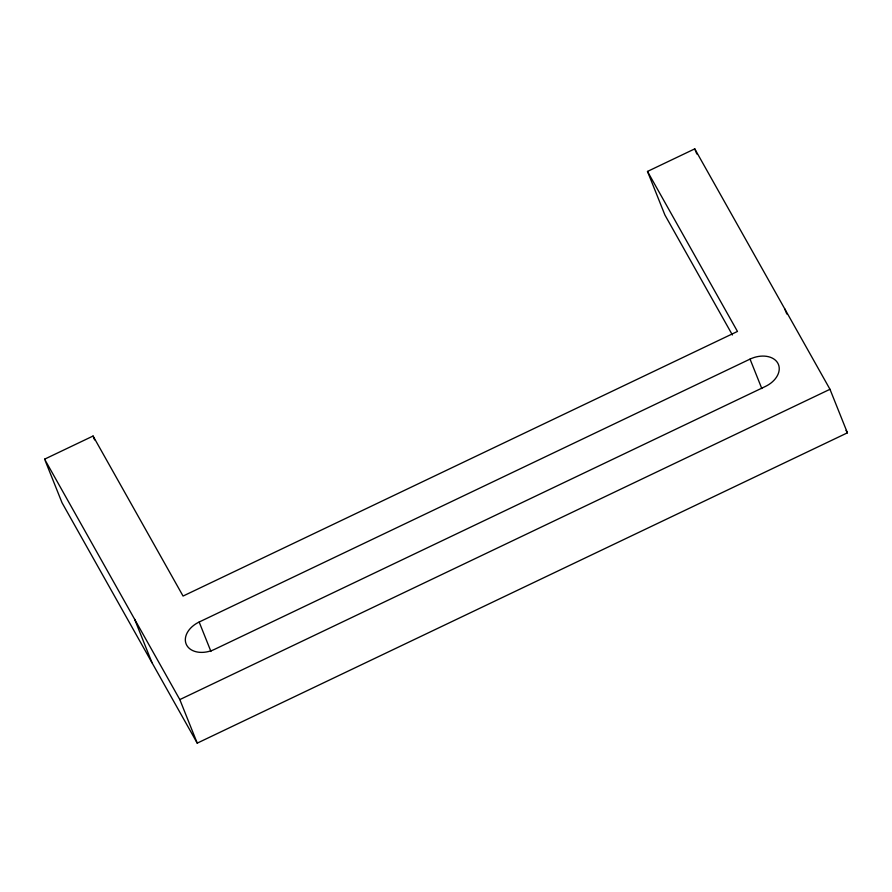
<?xml version="1.0" encoding="UTF-8"?>
<svg xmlns="http://www.w3.org/2000/svg" width="892" height="892" viewBox="0 0 892 892"><rect width="100%" height="100%" fill="white"/><g stroke="black" fill="none" stroke-linecap="round" stroke-linejoin="round"><path stroke-width="1.34" d="M44.6 459.168L93.069 436.032L183.061 596.057L737.472 331.445L647.492 171.431L694.768 148.864L829.984 389.291L847.4 432.832L197.232 743.136L62.016 502.709L44.6 459.168L179.816 699.596L197.232 743.136M199.161 622.025L750.038 359.108A22.311 15.61 -21.8 0 1 777.824 363.189A22.311 15.61 -21.8 0 1 765.414 386.448L214.537 649.365A22.311 15.61 -21.8 0 1 186.751 645.284A22.311 15.61 -21.8 0 1 199.161 622.025L210.947 651.483M179.816 699.596L829.984 389.291M846.051 430.435L847.4 432.832M732.399 334.979L664.897 214.972L647.492 171.431M784.759 308.877L786.811 314.006M694.768 148.864L696.819 153.981M750.038 359.108L761.813 388.566M93.069 436.032L94.608 439.879M134.592 619.182L152.008 662.723"/></g></svg>
